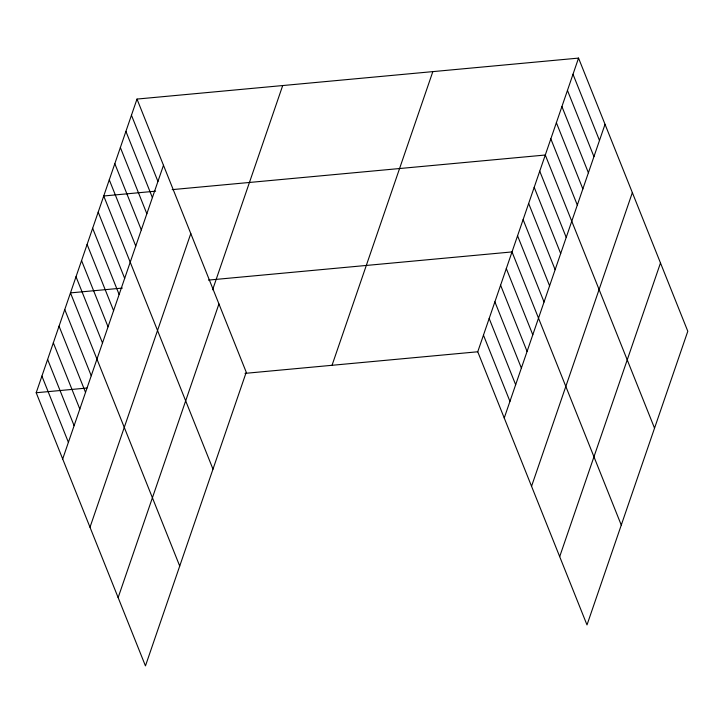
<?xml version="1.0" encoding="UTF-8"?>
<svg xmlns="http://www.w3.org/2000/svg" width="724" height="724" viewBox="0 0 724 724"><rect width="100%" height="100%" fill="white"/><g stroke="black" fill="none" stroke-linecap="round" stroke-linejoin="round"><path stroke-width="1.09" d="M136.999 99.07L246.251 372.227L145.452 665.899L36.2 392.743L136.999 99.07L578.548 58.101L687.8 331.257L587.001 624.93L477.75 351.774L578.548 58.101M62.689 458.962L163.479 165.289M90.002 527.253L190.792 233.581M212.612 289.781L282.704 85.55M118.139 597.608L218.938 303.935M332.035 365.294L432.834 71.622M504.239 418.001L605.029 124.32M531.552 486.284L632.351 192.611M559.688 556.638L660.487 262.966M155.615 191.172L103.731 195.987L212.983 469.134M172.176 189.634L545.281 155.017L654.541 428.165M122.356 288.08L70.472 292.894L179.724 566.05M208.458 280.098L512.022 251.925L621.273 525.081M36.2 392.743L86.98 388.037M245.011 373.367L477.75 351.774M573.001 74.255L599.49 140.474M567.462 90.41L593.942 156.628M561.914 106.564L588.404 172.783M556.376 122.709L582.856 188.928M550.828 138.863L577.318 205.082M539.742 171.172L566.222 237.391M534.194 187.317L560.684 253.536M528.656 203.471L555.136 269.69M523.108 219.625L549.597 285.844M517.56 235.78L544.05 301.998M506.311 268.568L532.792 334.787M500.601 285.211L527.081 351.43M494.89 301.854L521.37 368.073M489.171 318.497L515.66 384.716M483.46 335.14L509.949 401.358M131.451 115.225L157.941 181.443M125.913 131.379L152.393 197.598M120.365 147.524L146.854 213.752M114.817 163.678L141.307 229.897M109.279 179.833L135.768 246.051M98.193 212.132L124.673 278.36M92.645 228.286L119.134 294.505M87.106 244.441L113.587 310.659M81.559 260.595L108.048 326.814M76.011 276.74L102.5 342.968M64.762 309.537L91.242 375.756M59.051 326.18L85.532 392.399M53.332 342.823L79.821 409.042M47.621 359.457L74.11 425.685M41.911 376.1L68.4 442.328"/></g></svg>
